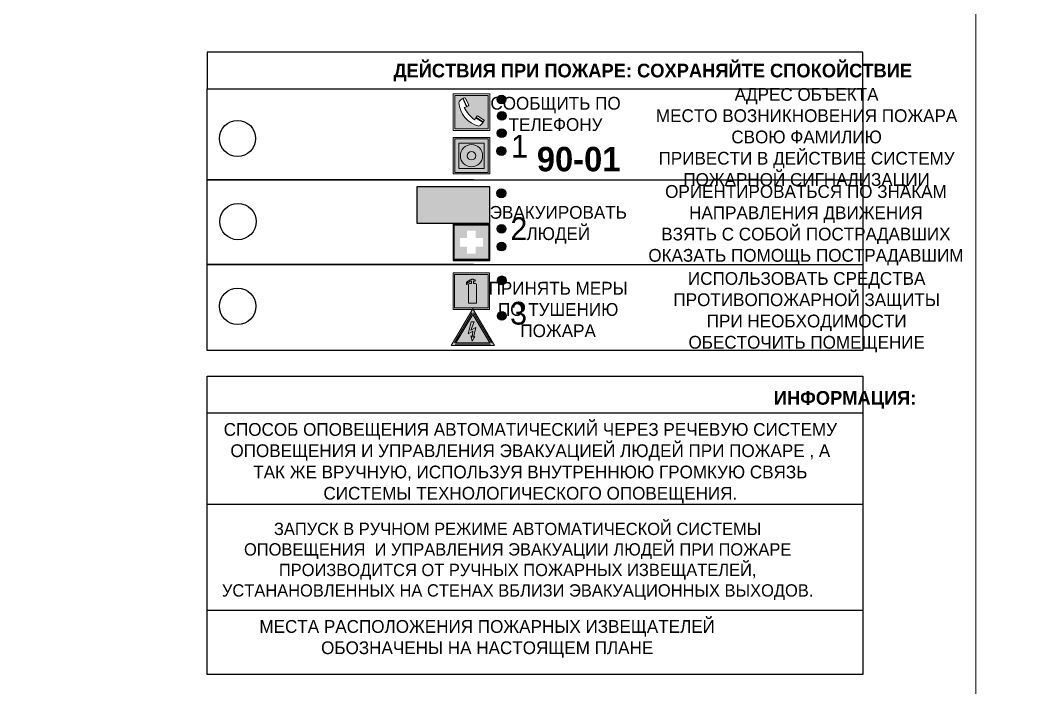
# Model space of a CAD drawing. Header units: millimetres. Extents: x 13810 to 67229, y 12374 to 21950.
# Drawn here: x 23327.4 to 23549, y 15112.7 to 15259.1 of the extents above; entities that cross this region are included whole.
import ezdxf

# ---------------------------------------------------------------- set-up
doc = ezdxf.new("R2010")
doc.units = ezdxf.units.MM
doc.styles.add('обычный', font='arial.ttf')

# ---------------------------------------------------------------- blocks, each defined once
blk = doc.blocks.new('A$C3E6D3DDE')
at = {"lineweight": 5}
h = blk.add_hatch(color=40, dxfattribs=at)
h.paths.add_polyline_path([(24.1, 1.45), (16.46, -11.35), (31.74, -11.35)])
h.paths.add_polyline_path([(24.09, -0.46), (30.03, -10.41), (18.14, -10.41)], flags=16)
h.paths.add_polyline_path([(24.54, -3.08), (23.41, -6.02), (25.13, -5.01), (24.33, -8.5), (24.82, -8.27), (23.79, -9.86), (23.4, -8.04), (23.8, -8.43), (24.04, -6.29), (22.39, -7.25), (23.44, -3.08)], flags=0)
h = blk.add_hatch(color=256, dxfattribs=at)
h.paths.add_polyline_path([(24.37, 0.03, 0.567511), (23.82, 0.03), (17.59, -10.4, 0.582454), (17.86, -10.88), (30.32, -10.88, 0.582149), (30.6, -10.4)])
h.paths.add_polyline_path([(24.09, -0.46), (18.14, -10.41), (30.03, -10.41)], flags=16)
h.paths.add_polyline_path([(24.54, -3.08), (23.41, -6.02), (25.13, -5.01), (24.33, -8.5), (24.82, -8.27), (23.79, -9.86), (23.4, -8.04), (23.8, -8.43), (24.04, -6.29), (22.39, -7.25), (23.44, -3.08)], flags=0)
h = blk.add_hatch(color=40, dxfattribs=at)
h.paths.add_polyline_path([(24.09, -0.46), (18.14, -10.41), (30.03, -10.41)])
h.paths.add_polyline_path([(24.82, -8.27), (23.79, -9.86), (23.4, -8.04), (23.8, -8.43), (24.04, -6.29), (22.39, -7.25), (23.44, -3.08), (24.54, -3.08), (23.41, -6.02), (25.13, -5.01), (24.33, -8.5)], flags=16)
at = {"color": 40, "lineweight": 5}
for p, q in [((16.46, -11.35), (24.1, 1.45)), ((24.1, 1.45), (31.74, -11.35))]:
    blk.add_line(p, q, dxfattribs=at)
at = {"lineweight": 5}
for p, q in [((17.59, -10.4), (23.82, 0.03)), ((24.37, 0.03), (30.6, -10.4)), ((18.14, -10.41), (24.09, -0.46)), ((23.44, -3.08), (22.39, -7.25)), ((23.41, -6.02), (24.54, -3.08)), ((24.54, -3.08), (23.44, -3.08)), ((24.09, -0.46), (30.03, -10.41)), ((22.39, -7.25), (24.04, -6.29)), ((25.13, -5.01), (23.41, -6.02)), ((24.04, -6.29), (23.8, -8.43)), ((24.33, -8.5), (25.13, -5.01)), ((18.14, -10.41), (30.03, -10.41)), ((23.8, -8.43), (23.4, -8.04)), ((23.4, -8.04), (23.79, -9.86)), ((23.79, -9.86), (24.82, -8.27)), ((24.82, -8.27), (24.33, -8.5)), ((17.86, -10.88), (30.32, -10.88))]:
    blk.add_line(p, q, dxfattribs=at)
at = {"color": 50, "lineweight": 5}
blk.add_line((31.74, -11.35), (16.46, -11.35), dxfattribs=at)
blk = doc.blocks.new('A$C456E1F9C')
at = {"lineweight": 5}
h = blk.add_hatch(color=242, dxfattribs=at)
h.paths.add_polyline_path([(0.51, -1.47), (0.51, -13.26), (12.29, -13.26), (12.29, -1.47)])
h.paths.add_polyline_path([(5.42, -4.95, -0.254479), (4.78, -5.4), (3.52, -2.53, -0.209735), (4.23, -2.4)], flags=16)
h.paths.add_polyline_path([(8.53, -8.6), (10.87, -10.17), (10.54, -10.76), (8.03, -9.13, -0.192251)], flags=16)
h.paths.add_polyline_path([(4.61, -5.49, 0.005518), (3.87, -5.72, 0.128647), (7.49, -10.01, 0.00809), (7.83, -9.33), (10.47, -10.97, -0.16736), (8.99, -12.25, -0.327862), (1.95, -3.95, -0.166952), (3.36, -2.62)], flags=16)
at = {"color": 242, "lineweight": 5}
for p, q in [((0, -13.77), (0, -0.97)), ((12.8, -0.97), (0, -0.97)), ((4.61, -5.49), (3.36, -2.62)), ((3.52, -2.53), (4.78, -5.4)), ((4.23, -2.4), (5.42, -4.95)), ((12.8, -13.77), (12.8, -0.97)), ((7.83, -9.33), (10.47, -10.97)), ((8.03, -9.13), (10.54, -10.76)), ((10.81, -10.12), (8.53, -8.6)), ((10.54, -10.76), (10.8, -10.3)), ((10.8, -10.3), (10.81, -10.12)), ((0, -13.77), (12.8, -13.77))]:
    blk.add_line(p, q, dxfattribs=at)
blk.add_lwpolyline([(0.51, -1.47), (12.29, -1.47), (12.29, -13.26), (0.51, -13.26)], close=True, dxfattribs=at)
for centre, radius, start, end in [((4.59, -5.34), 2.99, 114.2845, 152.1974), ((4.02, -3.27), 0.891, 76.3284, 123.7092), ((11.12, -3.31), 9.19, 183.9915, 256.6009), ((14.98, -39.1), 35.17, 107.1487, 108.4135), ((13.86, -0.94), 11.08, 205.5536, 234.8762), ((4.68, -4.59), 0.824, 276.9621, 334.0723), ((-13.31, 0.8), 23.44, 332.5487, 334.4027), ((8.94, -9.5), 0.989, 114.4092, 157.9388), ((7.87, -9.46), 3, 291.9291, 329.9329)]:
    blk.add_arc(centre, radius, start, end, dxfattribs=at)
blk = doc.blocks.new('A$C54414219')
at = {"true_color": 0xffffff}
h = blk.add_hatch(color=7, dxfattribs=at)
h.paths.add_polyline_path([(2.39, -9.45), (2.39, -18.3), (11.23, -18.3), (11.23, -9.45)], flags=0)
h.paths.add_polyline_path([(10.71, -13.87, -1), (2.92, -13.87, -1)], flags=0)
h.paths.add_polyline_path([(8.3, -13.87, -1), (5.33, -13.87, -1)], flags=0)
h.paths.add_polyline_path([(0.41, -7.47), (0.41, -20.27), (13.21, -20.27), (13.21, -7.47)])
h.paths.add_polyline_path([(0.92, -19.77), (12.71, -19.77), (12.71, -7.98), (0.92, -7.98)], flags=16)
h.paths.add_polyline_path([(11.23, -9.45), (11.23, -18.3), (2.39, -18.3), (2.39, -9.45)], flags=0)
at = {"lineweight": 5}
h = blk.add_hatch(color=242, dxfattribs=at)
h.paths.add_polyline_path([(12.71, -7.98), (0.92, -7.98), (0.92, -19.77), (12.71, -19.77)])
h.paths.add_polyline_path([(11.23, -18.3), (2.39, -18.3), (2.39, -9.45), (11.23, -9.45)], flags=16)
h.paths.add_polyline_path([(10.71, -13.87, -1), (2.92, -13.87, -1)], flags=0)
h.paths.add_polyline_path([(8.3, -13.87, -1), (5.33, -13.87, -1)], flags=0)
at = {"true_color": 0xffffff}
h = blk.add_hatch(color=7, dxfattribs=at)
h.paths.add_polyline_path([(2.39, -9.45), (2.39, -18.3), (11.23, -18.3), (11.23, -9.45)])
h.paths.add_polyline_path([(10.71, -13.87, -1), (2.92, -13.87, -1)], flags=16)
h.paths.add_polyline_path([(8.3, -13.87, -1), (5.33, -13.87, -1)], flags=0)
at = {"lineweight": 5}
h = blk.add_hatch(color=242, dxfattribs=at)
h.paths.add_polyline_path([(2.92, -13.87, 1), (10.71, -13.87, 1)])
h.paths.add_polyline_path([(8.3, -13.87, -1), (5.33, -13.87, -1)], flags=16)
at = {"color": 242, "lineweight": 5}
for p, q in [((0.41, -20.27), (0.41, -7.47)), ((0.41, -7.47), (13.21, -7.47)), ((0.41, -7.47), (13.21, -7.47)), ((13.21, -20.27), (13.21, -7.47)), ((0.41, -20.27), (13.21, -20.27))]:
    blk.add_line(p, q, dxfattribs=at)
for points in [[(0.92, -7.98), (12.71, -7.98), (12.71, -19.77), (0.92, -19.77)], [(2.39, -9.45), (11.23, -9.45), (11.23, -18.3), (2.39, -18.3)]]:
    blk.add_lwpolyline(points, close=True, dxfattribs=at)
for radius in [3.89, 1.49]:
    blk.add_circle((6.81, -13.87), radius, dxfattribs=at)
blk = doc.blocks.new('A$C32E8229D')
at = {"true_color": 0xffffff}
blk.add_hatch(color=7, dxfattribs=at).paths.add_polyline_path([(0, 0), (0, -8), (16, -8), (16, 0)])
h = blk.add_hatch(color=126)
h.paths.add_polyline_path([(0.2, -0.2), (15.8, -0.2), (15.8, -7.8), (0.2, -7.8)])
h.paths.add_polyline_path([(13.49, -2.05), (12.08, -2.05), (11.37, -2.63, 0.162397), (11.29, -2.84), (11.29, -3.63), (10.35, -3.63), (10.35, -4.05), (11.68, -4.05), (11.68, -3.48), (12.26, -4.28), (11.29, -5.1), (11.29, -6.78), (11.85, -6.78), (11.85, -5.44), (12.8, -4.64), (12.8, -5.94), (14.46, -5.94), (14.46, -5.39), (13.45, -5.39), (13.45, -3.97), (12.46, -2.59), (13.15, -2.59), (13.69, -3.34), (14.18, -3)], flags=16)
h.paths.add_polyline_path([(10.74, -1.82, 1), (11.8, -1.82, 1)], flags=16)
h.paths.add_polyline_path([(9.39, -3.59), (5.99, -3.59), (6.56, -3.03), (5.91, -3.03), (5.1, -3.83), (5.91, -4.64), (6.56, -4.64), (5.99, -4.09), (9.39, -4.09)], flags=16)
h.paths.add_polyline_path([(4.29, -1.08), (1.72, -1.08), (1.72, -6.6), (4.29, -6.6)], flags=16)
at = {"color": 126}
blk.add_lwpolyline([(16, -8), (0, -8), (0, 0), (16, 0)], close=True, dxfattribs=at)
blk = doc.blocks.new('A$C18900ED3')
h = blk.add_hatch(color=126)
h.paths.add_polyline_path([(-0.18, -0.18), (-7.02, -0.18), (-7.02, -7.02), (-0.18, -7.02)])
h.paths.add_polyline_path([(-5.89, -4.46), (-5.89, -2.77), (-4.46, -2.77), (-4.46, -1.31), (-2.77, -1.31), (-2.77, -2.77), (-1.33, -2.77), (-1.33, -4.46), (-2.77, -4.46), (-2.77, -5.89), (-4.46, -5.89), (-4.46, -4.46)], flags=16)
at = {"color": 126}
for p, q in [((-7.2, 0), (-7.2, -7.2)), ((0, 0), (-7.2, 0)), ((0, -7.2), (0, 0)), ((-7.02, -7.02), (-7.02, -0.18)), ((-7.02, -0.18), (-0.18, -0.18)), ((-0.18, -0.18), (-0.18, -7.02)), ((-7.2, -7.2), (0, -7.2)), ((-0.18, -7.02), (-7.02, -7.02))]:
    blk.add_line(p, q, dxfattribs=at)
blk = doc.blocks.new('A$C3AD82952')
at = {"true_color": 0xf5f5ff}
h = blk.add_hatch(color=7, dxfattribs=at)
h.dxf.hatch_style = 1
h.paths.add_polyline_path([(8.21, 8.73, 0.414214), (7.89, 9.05), (7.22, 9.05), (7.22, 9.92), (7.59, 9.92, 1), (7.57, 10.36), (7.22, 10.36), (7.22, 10.6), (6.43, 10.6), (6.43, 10.36), (6.01, 10.36), (4.74, 9.59), (4.74, 8.69), (4.98, 8.73), (4.98, 9.26), (6.12, 9.91), (6.43, 9.91), (6.43, 9.05), (5.76, 9.05, 0.414214), (5.44, 8.73), (5.44, 2.2), (8.21, 2.2)], flags=0)
h.paths.add_polyline_path([(12.8, 12.8), (0, 12.8), (0, 0), (12.8, 0)])
h.paths.add_polyline_path([(0.51, 12.29), (12.29, 12.29), (12.29, 0.51), (0.51, 0.51)], flags=16)
h.paths.add_polyline_path([(4.74, 9.59), (6.01, 10.36), (6.43, 10.36), (6.43, 10.6), (7.22, 10.6), (7.22, 10.36), (7.59, 10.36, -0.94586), (7.59, 9.92), (7.22, 9.92), (7.22, 9.05), (7.89, 9.05, -0.414214), (8.21, 8.73), (8.21, 2.2), (5.44, 2.2), (5.44, 8.73, -0.414214), (5.76, 9.05), (6.43, 9.05), (6.43, 9.91), (6.12, 9.91), (4.98, 9.26), (4.98, 8.73), (4.74, 8.69)], flags=0)
h = blk.add_hatch(color=242)
h.dxf.hatch_style = 1
h.paths.add_polyline_path([(12.29, 12.29), (0.51, 12.29), (0.51, 0.51), (12.29, 0.51)])
h.paths.add_polyline_path([(4.74, 8.69), (4.74, 9.59), (6.01, 10.36), (6.43, 10.36), (6.43, 10.6), (7.22, 10.6), (7.22, 10.36), (7.59, 10.36, -0.94586), (7.59, 9.92), (7.22, 9.92), (7.22, 9.05), (7.89, 9.05, -0.414214), (8.21, 8.73), (8.21, 2.2), (5.44, 2.2), (5.44, 8.73, -0.414214), (5.76, 9.05), (6.43, 9.05), (6.43, 9.91), (6.12, 9.91), (4.98, 9.26), (4.98, 8.73)], flags=16)
h = blk.add_hatch(color=7, dxfattribs=at)
h.dxf.hatch_style = 1
h.paths.add_polyline_path([(8.21, 8.73, 0.414214), (7.89, 9.05), (7.22, 9.05), (7.22, 9.92), (7.59, 9.92, 1), (7.57, 10.36), (7.22, 10.36), (7.22, 10.6), (6.43, 10.6), (6.43, 10.36), (6.01, 10.36), (4.74, 9.59), (4.74, 8.69), (4.98, 8.73), (4.98, 9.26), (6.12, 9.91), (6.43, 9.91), (6.43, 9.05), (5.76, 9.05, 0.414214), (5.44, 8.73), (5.44, 2.2), (8.21, 2.2)])
at = {"color": 242, "lineweight": 5}
for p, q in [((0, 0), (0, 12.8)), ((0, 12.8), (12.8, 12.8)), ((12.8, 0), (12.8, 12.8)), ((6.01, 10.36), (4.74, 9.59)), ((4.74, 9.59), (4.74, 8.69)), ((4.74, 8.69), (4.98, 8.73)), ((4.98, 9.26), (6.12, 9.91)), ((4.98, 8.73), (4.98, 9.26)), ((5.44, 2.2), (5.44, 8.73)), ((5.76, 9.05), (6.43, 9.05)), ((6.01, 10.36), (6.43, 10.36)), ((6.12, 9.91), (6.43, 9.91)), ((7.22, 10.6), (6.43, 10.6)), ((6.43, 10.6), (6.43, 10.36)), ((6.43, 9.91), (6.43, 9.05)), ((7.22, 10.36), (7.22, 10.6)), ((7.59, 10.36), (7.22, 10.36)), ((7.22, 9.05), (7.22, 9.92)), ((7.59, 9.92), (7.22, 9.92)), ((7.89, 9.05), (7.22, 9.05)), ((8.21, 2.2), (8.21, 8.73)), ((0, 0), (12.8, 0)), ((5.44, 2.2), (8.21, 2.2))]:
    blk.add_line(p, q, dxfattribs=at)
blk.add_lwpolyline([(0.51, 12.29), (12.29, 12.29), (12.29, 0.51), (0.51, 0.51)], close=True, dxfattribs=at)
for centre, radius, start, end in [((5.76, 8.73), 0.32, 90, 180), ((7.58, 10.14), 0.223, 273.1875, 86.8125), ((7.89, 8.73), 0.32, 0, 90)]:
    blk.add_arc(centre, radius, start, end, dxfattribs=at)

msp = doc.modelspace()

# ---------------------------------------------------------------- hatches: boundary and pattern name
at = {"lineweight": 0}
h = msp.add_hatch(color=256, dxfattribs=at)
h.dxf.hatch_style = 1
h.paths.add_polyline_path([(23431.96, 15241.75, 1), (23433.89, 15241.75, 1)])
h = msp.add_hatch(color=256, dxfattribs=at)
h.dxf.hatch_style = 1
h.paths.add_polyline_path([(23432.06, 15238.17, 1), (23434, 15238.17, 1)])
h = msp.add_hatch(color=256, dxfattribs=at)
h.dxf.hatch_style = 1
h.paths.add_polyline_path([(23432.03, 15234.36, 1), (23433.96, 15234.36, 1)])
h = msp.add_hatch(color=256, dxfattribs=at)
h.dxf.hatch_style = 1
h.paths.add_polyline_path([(23431.94, 15230.43, 1), (23433.88, 15230.43, 1)])
h = msp.add_hatch(color=256, dxfattribs=at)
h.dxf.hatch_style = 1
h.paths.add_polyline_path([(23431.96, 15221.16, 1), (23433.89, 15221.16, 1)])
h = msp.add_hatch(color=256, dxfattribs=at)
h.dxf.hatch_style = 1
h.paths.add_polyline_path([(23432, 15213.38, 1), (23433.93, 15213.38, 1)])
h = msp.add_hatch(color=256, dxfattribs=at)
h.dxf.hatch_style = 1
h.paths.add_polyline_path([(23431.99, 15209.48, 1), (23433.92, 15209.48, 1)])
h = msp.add_hatch(color=256, dxfattribs=at)
h.dxf.hatch_style = 1
h.paths.add_polyline_path([(23432.05, 15202.06, 1), (23433.98, 15202.06, 1)])
h = msp.add_hatch(color=256, dxfattribs=at)
h.dxf.hatch_style = 1
h.paths.add_polyline_path([(23432.05, 15194.29, 1), (23433.98, 15194.29, 1)])

# ---------------------------------------------------------------- linework, layer by layer
at = {"color": 126, "lineweight": 0, "true_color": 0x008754}
for points in [[(22937.02, 15335.63), (23537.02, 15335.63), (23537.02, 14940.63), (22937.02, 14940.63)], [(23537.02, 15335.63), (24137.02, 15335.63), (24137.02, 14940.63), (23537.02, 14940.63)]]:
    msp.add_lwpolyline(points, close=True, dxfattribs=at)
for points in [[(23368.42, 15244.11), (23512.18, 15244.11), (23512.18, 15252.16), (23368.42, 15252.16)], [(23368.42, 15244.11), (23512.18, 15244.11), (23512.18, 15186.71), (23368.42, 15186.71)]]:
    msp.add_lwpolyline(points, close=True)
for points in [[(23426.83, 15224.11), (23368.42, 15224.11), (23512.18, 15224.11)], [(23426.83, 15205.54), (23368.42, 15205.54), (23512.18, 15205.54)]]:
    msp.add_lwpolyline(points)
at = {"color": 0}
msp.add_lwpolyline([(23368.42, 15181.05), (23512.18, 15181.05), (23512.18, 15115.6), (23368.42, 15115.6)], close=True, dxfattribs=at)
for points in [[(23368.42, 15173), (23512.18, 15173)], [(23368.42, 15153), (23512.18, 15153)], [(23368.42, 15129.75), (23512.18, 15129.75)]]:
    msp.add_lwpolyline(points, dxfattribs=at)
for centre, radius in [((23432.93, 15241.75), 0.966), ((23433.03, 15238.17), 0.966), ((23375.04, 15233.19), 3.98), ((23432.99, 15234.36), 0.966), ((23432.91, 15230.43), 0.966), ((23432.92, 15221.16), 0.966), ((23375.14, 15214.96), 3.98), ((23432.96, 15213.38), 0.966), ((23432.95, 15209.48), 0.966), ((23433.01, 15202.06), 0.966), ((23375.07, 15196.38), 3.98), ((23433.02, 15194.29), 0.966)]:
    msp.add_circle(centre, radius)

# ---------------------------------------------------------------- block references
for name, p, xscale, yscale, zscale in [('A$C456E1F9C', (23422.37, 15243.57), 0.625, 0.625, 0.625), ('A$C54414219', (23422.11, 15238.08), 0.625, 0.625, 0.625), ('A$C18900ED3', (23430.37, 15214.44), 1.111111111007631, 1.111111111007631, 1.111111111007631), ('A$C3AD82952', (23422.32, 15195.7), 0.625, 0.625, 0.625), ('A$C3E6D3DDE', (23411.61, 15194.89), 0.625, 0.625, 0.625)]:
    msp.add_blockref(name, p, dxfattribs=dict(xscale=xscale, yscale=yscale, zscale=zscale))
at = {"xscale": -1}
msp.add_blockref('A$C32E8229D', (23430.37, 15222.58), dxfattribs=at)

# ---------------------------------------------------------------- texts
at = {"lineweight": 0, "attachment_point": 5, "style": 'обычный'}
for s, insert, char_height, width in [('{\\fProxima Nova Rg|b1|i0|c204|p2;ДЕЙСТВИЯ ПРИ ПОЖАРЕ: СОХРАНЯЙТЕ СПОКОЙСТВИЕ\\H1.6644x; }', (23466.13, 15247.66), 3, 175.1736), ('{\\fProxima Nova Rg|b0|i0|c204|p2;СООБЩИТЬ ПО \\PТЕЛЕФОНУ}', (23444.8, 15238.56), 2.8, 126.6484), ('\\pi-8.4,l8.4,t8.4;{\\fProxima Nova Rg|b0|i0|c204|p2;АДРЕС ОБЪЕКТА\\PМЕСТО ВОЗНИКНОВЕНИЯ ПОЖАРА \\PСВОЮ ФАМИЛИЮ\\PПРИВЕСТИ В ДЕЙСТВИЕ СИСТЕМУ \\PПОЖАРНОЙ СИГНАЛИЗАЦИИ}', (23499.87, 15233.12), 2.8, 126.6484), ('{\\fProxima Nova Rg|b0|i0|c204|p2;1\\H1.1667x; }', (23436.9, 15231.49), 5, 126.6484), ('{\\fProxima Nova Rg|b1|i0|c204|p2;\\H1.0714x;90-01\\fProxima Nova Rg|b0|i0|c204|p2;\\H0.93331x; \\H1.3449x; }', (23449.87, 15228.63), 5, 126.6484), ('\\pi-8.4,l8.4,t8.4;{\\fProxima Nova Rg|b0|i0|c204|p2;ОРИЕНТИРОВАТЬСЯ ПО ЗНАКАМ \\PНАПРАВЛЕНИЯ ДВИЖЕНИЯ\\PВЗЯТЬ С СОБОЙ ПОСТРАДАВШИХ\\PОКАЗАТЬ ПОМОЩЬ ПОСТРАДАВШИМ}', (23499.73, 15214.15), 2.8, 126.6484), ('{\\fProxima Nova Rg|b0|i0|c204|p2;ЭВАКУИРОВАТЬ \\PЛЮДЕЙ}', (23445.41, 15214.24), 2.8, 126.6484), ('{\\fProxima Nova Rg|b0|i0|c204|p2;2\\H1.1967x; }', (23436.75, 15213.41), 5, 126.6484), ('\\pi-8.4,l8.4,t8.4;{\\fProxima Nova Rg|b0|i0|c204|p2;ИСПОЛЬЗОВАТЬ СРЕДСТВА \\PПРОТИВОПОЖАРНОЙ ЗАЩИТЫ \\PПРИ НЕОБХОДИМОСТИ \\PОБЕСТОЧИТЬ ПОМЕЩЕНИЕ}', (23499.89, 15195.08), 2.8, 126.6484), ('{\\fProxima Nova Rg|b0|i0|c204|p2;ПРИНЯТЬ МЕРЫ \\PПО ТУШЕНИЮ \\PПОЖАРА}', (23445.37, 15195.66), 2.8, 126.6484), ('{\\fProxima Nova Rg|b0|i0|c204|p2;3\\H1.1967x; }', (23436.69, 15194.83), 5, 126.6484), ('{\\fProxima Nova Rg|b1|i0|c204|p2;ИНФОРМАЦИЯ:\\H1.1997x; }', (23508.32, 15175.85), 3, 175.1736), ('{\\fProxima Nova Rg|b0|i0|c204|p2;СПОСОБ ОПОВЕЩЕНИЯ АВТОМАТИЧЕСКИЙ ЧЕРЕЗ РЕЧЕВУЮ СИСТЕМУ ОПОВЕЩЕНИЯ И УПРАВЛЕНИЯ ЭВАКУАЦИЕЙ ЛЮДЕЙ ПРИ ПОЖАРЕ , А ТАК ЖЕ ВРУЧНУЮ, ИСПОЛЬЗУЯ ВНУТРЕННЮЮ ГРОМКУЮ СВЯЗЬ СИСТЕМЫ ТЕХНОЛОГИЧЕСКОГО ОПОВЕЩЕНИЯ.}', (23439.27, 15161.96), 2.8, 137.0334), ('{\\fProxima Nova Rg|b0|i0|c204|p2;\\P\\pt8.1;ЗАПУСК В РУЧНОМ РЕЖИМЕ АВТОМАТИЧЕСКОЙ СИСТЕМЫ ОПОВЕЩЕНИЯ  И УПРАВЛЕНИЯ ЭВАКУАЦИИ ЛЮДЕЙ ПРИ ПОЖАРЕ ПРОИЗВОДИТСЯ ОТ РУЧНЫХ ПОЖАРНЫХ ИЗВЕЩАТЕЛЕЙ, УСТАНАНОВЛЕННЫХ НА СТЕНАХ ВБЛИЗИ ЭВАКУАЦИОННЫХ ВЫХОДОВ. }', (23436.49, 15142.66), 2.7, 131.4512), ('\\pt8.4;{\\fProxima Nova Rg|b0|i0|c204|p2;\\PМЕСТА РАСПОЛОЖЕНИЯ ПОЖАРНЫХ ИЗВЕЩАТЕЛЕЙ ОБОЗНАЧЕНЫ НА НАСТОЯЩЕМ ПЛАНЕ}', (23429.8, 15125.74), 2.8, 118.5618)]:
    msp.add_mtext(s, dxfattribs=dict(at, insert=insert, char_height=char_height, width=width))

doc.saveas('drawing.dxf')
